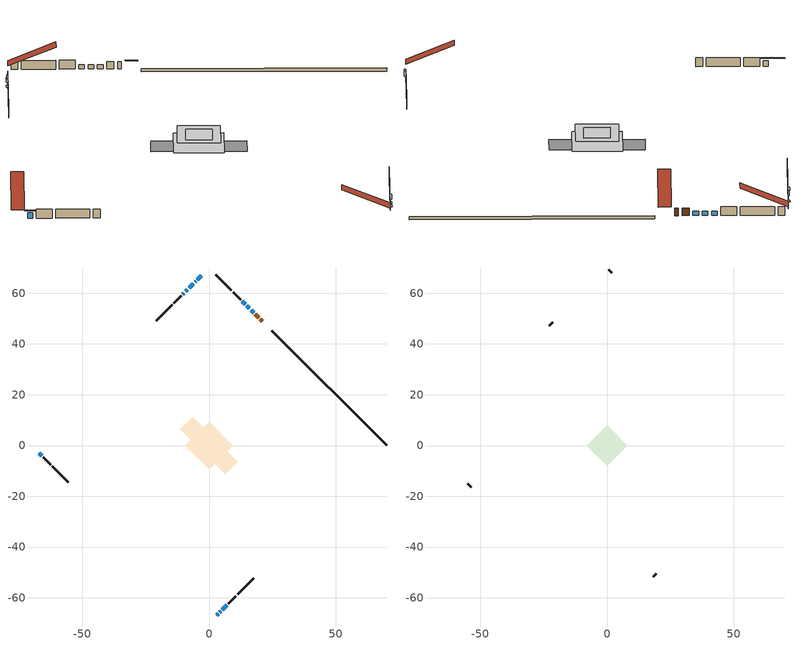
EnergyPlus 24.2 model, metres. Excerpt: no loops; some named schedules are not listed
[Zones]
conditioned space
 floor outside (Floor1 construction): -0.68,0 0,0.68 0.68,0 0,-0.68 z0.91
 floor adiabatic (Floor4 construction): -4.9,0 0,4.9 4.9,0 0,-4.9 z0.91
 floor adiabatic (Floor5 construction): -7.92,0 0,7.92 7.92,0 0,-7.92 z0.91
 floor adiabatic (AdiabaticFloorConstruction): -9.31,0 0,9.31 9.31,0 0,-9.31 z0.91
 floor foundation (Slab1 construction): -11.32,6.43 -6.43,11.32 11.32,-6.43 6.43,-11.32 z0
 wall outside (AdiabaticWallConstruction 1): 20.95,49 20.29,49.66 / 19.63,50.31 18.32,51.63 z0.91:2.94
 wall outside (AdiabaticWallConstruction): 17.66,52.28 16.59,53.36 / 15.93,54.02 14.85,55.1 / -3.08,66.87 -4.6,65.35 / 14.2,55.75 13.12,56.83 z0.91:2.13; 3.08,-66.87 3.62,-66.33 / 4.27,-65.68 4.64,-65.31 / -9.89,60.06 -10.25,59.7 z0.91:1.67; 5.29,-64.66 7.02,-62.93 / -6.13,63.82 -7.86,62.09 / -66.87,-3.08 -66.01,-3.94 z0.91:2.43; -5.25,64.7 -5.48,64.47 z0.91:1.23; -8.51,61.43 -9.24,60.71 z0.91:2.54
 wall outside (Wall1 construction): 7.67,-62.28 10.61,-59.34 / -65.35,-4.6 -62.41,-7.54 / -10.91,59.04 -13.85,56.1 / 12.46,57.49 9.52,60.43 z0.91:3.35
 wall outside (Wall2 construction): 11.27,-58.68 17.56,-52.38 / -61.76,-8.19 -55.46,-14.49 / -14.5,55.45 -20.8,49.15 / 8.87,61.08 2.57,67.38 z0.91:3.35
 wall foundation (FoundationWall1 construction): 69.95,0 24.69,45.26 z0:0.91
 window (WindowConstruction): 17.66,52.29 16.59,53.36 z0.91:2.13
 window (WindowConstruction 4): 15.93,54.02 14.85,55.1 z0.91:2.13
 window (WindowConstruction 5): 3.08,-66.87 3.62,-66.33 z0.91:1.67
 window (WindowConstruction 6): 4.28,-65.67 4.63,-65.31 z0.91:1.67
 window (WindowConstruction 7): 5.29,-64.66 7.02,-62.93 z0.91:2.43
 window (WindowConstruction 8): -3.08,66.87 -4.6,65.35 z0.91:2.13
 window (WindowConstruction 9): -5.25,64.7 -5.48,64.47 z0.91:1.23
 window (WindowConstruction 1): -6.13,63.81 -7.86,62.09 z0.91:2.43
 window (WindowConstruction 10): -8.52,61.43 -9.24,60.71 z0.91:2.53
 window (WindowConstruction 11): -9.89,60.06 -10.25,59.7 z0.91:1.67
 window (WindowConstruction 2): -66.87,-3.08 -66.01,-3.94 z0.91:2.43
 window (WindowConstruction 3): 14.19,55.75 13.12,56.83 z0.91:2.13
 door (Door): 20.95,49 20.29,49.66 z0.91:2.94
 door (Door 1): 19.63,50.32 18.32,51.63 z0.91:2.94
 ceiling adiabatic (AdiabaticFloorConstruction): 0,-9.31 9.31,0 0,9.31 -9.31,0 z0.91
attic - vented
 floor to conditioned space (Floor2 construction Reversed): -4.9,0 0,4.9 4.9,0 0,-4.9 z3.35
 floor to conditioned space (Floor3 construction Reversed): -8,0 0,8 8,0 0,-8 z3.35
 wall outside (Wall3 construction): 18.22,-51.73 19.48,-50.47 / -54.8,-15.15 -53.55,-16.4 / -21.46,48.49 -22.71,47.24 / 1.91,68.04 0.66,69.29 z0.91:3.35
 roof outside (Roof1 construction): 2.42,-67.53,3.35 -6.52,-58.58,8.62 -8.94,-61.01,8.62 0,-69.95,3.35; -67.53,-2.42,3.35 -58.58,6.52,8.62 -61.01,8.94,8.62 -69.95,0,3.35; -2.42,67.53,3.35 6.52,58.58,8.62 8.94,61.01,8.62 0,69.95,3.35; 21.61,48.34,3.35 12.66,39.4,8.62 15.08,36.98,8.62 24.03,45.92,3.35
shading: 3.94,-66.01 2.75,-67.2 3.08,-67.52 4.27,-66.33 z2.13; 4.96,-64.99 3.95,-66 4.28,-66.32 5.29,-65.31 z2.13; 7.34,-62.61 4.97,-64.98 5.29,-65.31 7.67,-62.93 z2.89; -5.8,64.15 -4.93,65.02 -5.25,65.35 -6.13,64.47 z1.69; -8.18,61.77 -5.81,64.14 -6.02,64.35 -8.4,61.98 z2.89; -9.56,60.39 -8.19,61.76 -8.52,62.08 -9.89,60.71 z2.99; -10.58,59.37 -9.57,60.38 -9.89,60.71 -10.9,59.7 z2.13; -65.47,-4.48 -67.41,-2.54 -67.73,-2.87 -65.8,-4.8 z3.19
[Building]
Building 1: Terrain=Suburbs
[Site:Location]
Yellowknife AP_NT: Latitude {deg}=62.46; Longitude {deg}=-114.44; Time Zone {hr}=-7; Elevation {m}=206; Keep Site Location Information=Yes
[Site:GroundTemperature:Shallow]
-11.1489, -14.3239, -14.5782, -13.0715, -7.02295, -1.00261, 4.2167, 7.52301, 7.8039, 5.11477, 0.0285573, -5.8071
[Site:WaterMainsTemperature]
Calculation Method=Schedule; Temperature Schedule=mains temperature schedule
[Material] Roughness=Rough; Thermal Absorptance=0.9
Name | Thickness {m} | Conductivity {W/m-K} | Density {kg/m3} | Specific Heat {J/kg-K} | Solar Absorptance | Visible Absorptance
asphalt or fiberglass shingles | 0.00635 | 0.162714 | 1121.4 | 1465.45 | 0.4 | 0.4
ceiling loosefill ins | 0.338667 | 0.0480833 | 16.02 | 1046.75 | 0.7 | 0.7
ceiling loosefill ins 1 | 0.254 | 0.0480833 | 16.02 | 1046.75 | 0.7 | 0.7
ceiling stud and cavity | 0.1397 | 0.123578 | 65.682 | 1177.47 | 0.7 | 0.7
ceiling stud and cavity 1 | 0.1397 | 0.154653 | 65.682 | 1177.47 | 0.7 | 0.7
concrete 4.0 in. | 0.1016 | 1.803125 | 2242.8 | 837.4 | 0.7 | 0.7
concrete 8.0 in. | 0.2032 | 1.803125 | 2242.8 | 837.4 | 0.7 | 0.7
door material | 0.04445 | 0.053851 | 512.64 | 1214.23 | 0.7 | 0.7
exterior vertical ins | 0.00409365 | 0.029427 | 32.04 | 1214.23 | 0.7 | 0.7
floor covering | 0.0127 | 0.0433444 | 54.468 | 1339.84 | 0.6 | 0.6
floor rigid ins; wall rigid ins | 0.103632 | 0.029427 | 32.04 | 1214.23 | 0.7 | 0.7
floor rigid ins 1 | 0.155448 | 0.029427 | 32.04 | 1214.23 | 0.7 | 0.7
floor rigid ins 2; wall rigid ins 1 | 0.051816 | 0.029427 | 32.04 | 1214.23 | 0.7 | 0.7
floor rigid ins 3; wall rigid ins 2 | 0.512978 | 0.029427 | 32.04 | 1214.23 | 0.7 | 0.7
floor stud and cavity | 0.1397 | 0.628681 | 92.3553 | 1139.71 | 0.7 | 0.7
floor stud and cavity 1 | 0.1397 | 0.247237 | 92.3553 | 1139.71 | 0.7 | 0.7
floor stud and cavity 2 | 0.1397 | 0.0801472 | 92.3553 | 1139.71 | 0.7 | 0.7
floor stud and cavity 3 | 0.1397 | 1.75129 | 37.0049 | 1207.88 | 0.7 | 0.7
furniture material conditioned space 1 | 0.1524 | 0.115458 | 640.8 | 1214.23 | 0.6 | 0.6
gypsum board | 0.0127 | 0.160291 | 801 | 837.4 | 0.6 | 0.6
gypsum board 1 | 0.0127 | 0.160291 | 801 | 837.4 | 0.7 | 0.7
osb sheathing 0.5 in. | 0.0127 | 0.115458 | 512.64 | 1214.23 | 0.7 | 0.7
osb sheathing 0.75 in. | 0.01905 | 0.115458 | 512.64 | 1214.23 | 0.7 | 0.7
wall stud and cavity | 0.1397 | 0.443252 | 139.0536 | 1170.24 | 0.7 | 0.7
wall stud and cavity 1 | 0.1397 | 0.122815 | 139.0536 | 1170.24 | 0.7 | 0.7
wall stud and cavity 2 | 0.0889 | 6.9971 | 50.32683 | 1063.81 | 0.6 | 0.6
wall stud and cavity 3 | 0.0889 | 0.380278 | 52.3479 | 1209.89 | 0.7 | 0.7
wall stud and cavity 4 | 0.0889 | 0.391764 | 83.0341 | 1211.67 | 0.7 | 0.7
wood siding | 0.0254 | 0.102417 | 544.68 | 1172.36 | 0.4 | 0.4
wood siding 1 | 0.00254 | 0.102417 | 544.68 | 1172.36 | 0.4 | 0.4
wood siding 2; wood siding 3 | 0.0254 | 0.102417 | 544.68 | 1172.36 | 0.7 | 0.7
[WindowMaterial:SimpleGlazingSystem]
Name | U-Factor {W/m2-K} | Solar Heat Gain Coefficient
WindowMaterial | 1.15093 | 0.38
WindowMaterial 1 | 2.787898 | 0.59
WindowMaterial 2 | 2.77314 | 0.51
WindowMaterial 3 | 2.78279 | 0.67
WindowMaterial 4 | 2.765186 | 0.46
WindowMaterial 5 | 2.75156 | 0.41
WindowMaterial 6 | 2.7913 | 0.61
WindowMaterial 7 | 2.680016 | 0.43
WindowMaterial 8 | 2.762347 | 0.61
WindowMaterial 9 | 2.74702 | 0.58
[Construction]
AdiabaticFloorConstruction: floor stud and cavity 3, floor rigid ins 3, osb sheathing 0.75 in., floor covering
AdiabaticWallConstruction: wood siding 2, wall rigid ins 2, wall stud and cavity 3, gypsum board
AdiabaticWallConstruction 1: wood siding 3, wall rigid ins 2, wall stud and cavity 3, gypsum board
Door; Door 1: door material
Floor1 construction: floor stud and cavity, floor rigid ins, osb sheathing 0.75 in., floor covering
Floor2 construction Reversed: gypsum board, ceiling stud and cavity, ceiling loosefill ins
Floor3 construction Reversed: gypsum board, ceiling stud and cavity 1, ceiling loosefill ins 1
Floor4 construction: floor stud and cavity 1, floor rigid ins 1, osb sheathing 0.75 in., floor covering
Floor5 construction: floor stud and cavity 2, floor rigid ins 2, osb sheathing 0.75 in., floor covering
FoundationWall1 construction: concrete 8.0 in., gypsum board 1
furniture construction conditioned space 1: furniture material conditioned space 1
PartitionWallConstruction: gypsum board, wall stud and cavity 4, gypsum board
Roof1 construction: asphalt or fiberglass shingles
Slab1 construction: concrete 4.0 in.
Wall1 construction: wood siding, wall rigid ins, osb sheathing 0.5 in., wall stud and cavity, gypsum board
Wall2 construction: wood siding, wall rigid ins 1, osb sheathing 0.5 in., wall stud and cavity 1, gypsum board
Wall3 construction: wood siding 1, wall stud and cavity 2
WindowConstruction; WindowConstruction 1: WindowMaterial
WindowConstruction 10: WindowMaterial 8
WindowConstruction 11: WindowMaterial 9
WindowConstruction 2; WindowConstruction 7: WindowMaterial 1
WindowConstruction 3: WindowMaterial 2
WindowConstruction 4: WindowMaterial 3
WindowConstruction 5: WindowMaterial 4
WindowConstruction 6: WindowMaterial 5
WindowConstruction 8: WindowMaterial 6
WindowConstruction 9: WindowMaterial 7
[Zone] Multiplier=1; Part of Total Floor Area=Yes
Name | Volume {m3}
attic - vented | 149.699
conditioned space | 431.9
[Space]
Name | Zone | Volume {m3}
attic - vented 1 | attic - vented | 149.699
conditioned space 1 | conditioned space | 431.9
[ZoneInfiltration:EffectiveLeakageArea]
infil attic - vented 1: Zone or Space=attic - vented 1; Schedule=Always On Discrete; Effective Air Leakage Area {cm2}=5558.53; Stack Coefficient=0.000536055; Wind Coefficient=1.56432e-05
[ZoneMixing]
whole house fan mix: Zone or Space=attic - vented; Schedule=Always On Continuous; Design Flow Rate Calculation Method=Flow/Zone; Design Flow Rate {m3/s}=0; Source Zone or Space=conditioned space
[SurfaceProperty:ExposedFoundationPerimeter]
Slab1: Exposed Perimeter Calculation Method=TotalExposedPerimeter; Total Exposed Perimeter {m}=64.012
[InternalMass] Zone or ZoneList=conditioned space; Space or SpaceList=conditioned space 1
Name | Construction | Surface Area {m2}
furniture mass conditioned space 1 | furniture construction conditioned space 1 | 208.42
partition wall mass | PartitionWallConstruction | 347.69
[Lights]
interior lighting: Zone or ZoneList or Space or SpaceList=conditioned space 1; Schedule=interior lighting schedule; Design Level Calculation Method=LightingLevel; Lighting Level {W}=343.2; Return Air Fraction=0; Fraction Radiant=0.6; Fraction Visible=0.2; Fraction Replaceable=1
[People]
occupants: Zone or ZoneList or Space or SpaceList=conditioned space 1; Number of People Schedule=occupants schedule; Number of People Calculation Method=People; Number of People=3; Fraction Radiant=0.314171; Sensible Heat Fraction=0.56303; Activity Level Schedule=occupants activity schedule; Carbon Dioxide Generation Rate {m3/s-W}=0; Enable ASHRAE 55 Comfort Warnings=No; Mean Radiant Temperature Calculation Type=EnclosureAveraged
[ElectricEquipment] Zone or ZoneList or Space or SpaceList=conditioned space 1; Design Level Calculation Method=EquipmentLevel
Name | Schedule | Design Level {W} | Fraction Latent | Fraction Radiant | Fraction Lost
clothes dryer | clothes dryer schedule | 140.772 | 0.015 | 0.081 | 0.85
clothes washer | clothes washer schedule | 32.1985 | 0.03 | 0.162 | 0.7
cooking range | cooking range schedule | 215.147 | 0.08 | 0.432 | 0.2
dishwasher | dishwasher schedule | 66.8632 | 0.3 | 0.18 | 0.4
fridge | fridge schedule | 72.9452 | 0 | 0.6 | 0
mech vent bath fan 0 | mech vent bath fan 0 schedule | 25.1 | 0 | 0 | 1
mech vent bath fan 1 | mech vent bath fan 1 schedule | 25.1 | 0 | 0 | 1
mech vent house fan | mech vent house fan schedule | 0 | 0 | 0 | 1
mech vent house fan cfis | mech vent house fan cfis schedule | 0 | 0 | 0 | 0
mech vent range fan 0 | mech vent range fan 0 schedule | 233.1 | 0 | 0 | 1
misc plug loads | misc plug loads schedule | 494.7 | 0.045 | 0.513 | 0.1
whole house fan | Always On Discrete | 0 | 0 | 0 | 1
[OtherEquipment] Zone or ZoneList or Space or SpaceList=conditioned space 1; Design Level Calculation Method=EquipmentLevel
Name | Fuel Type | Schedule | Design Level {W} | Fraction Latent | Fraction Radiant | Fraction Lost
clothes dryer 1 | Electricity | clothes dryer schedule | 0 | 0.015 | 0.081 | 0.85
cooking range 1 | Electricity | cooking range schedule | 0 | 0.08 | 0.432 | 0.2
general water use latent | None | general water use schedule | 62.594 | 1 | 0 | 0
general water use sensible | None | general water use schedule | -61.6891 | 0 | 0.6 | 0
mech vent house fan latent load | None | Always On Discrete | 0 | 1 | 0 | 0
mech vent house fan sensible load | None | Always On Discrete | 0 | 0 | 0 | 0
water heater energy adjustment1 | Electricity | Always On Discrete | 0.01 | 0 | 0 | 1
[ZoneInfiltration:DesignFlowRate] Zone or ZoneList or Space or SpaceList=conditioned space 1; Schedule=Always On Discrete; Design Flow Rate Calculation Method=Flow/Zone; Design Flow Rate {m3/s}=0
infil flow; natural vent flow; whole house fan flow
[Foundation:Kiva]
Foundation Kiva 1: Initial Indoor Air Temperature {C}=18; Wall Height Above Grade {m}=0.910011; Wall Depth Below Slab {m}=0.2032; Custom Block Material Name 1=exterior vertical ins; Custom Block Depth 1 {m}=0.910011; Custom Block X Position 1 {m}=0.2159; Custom Block Z Position 1 {m}=0
[Foundation:Kiva:Settings]
Soil Conductivity {W/m-K}=0.849921; Soil Density {kg/m3}=1842.3; Soil Specific Heat {J/kg-K}=418.7; Ground Solar Absorptivity=0.9; Ground Thermal Absorptivity=0.9; Ground Surface Roughness {m}=0.03; Far-Field Width {m}=40; Deep-Ground Boundary Condition=ZeroFlux; Deep-Ground Depth {m}=40; Minimum Cell Dimension {m}=0.2; Maximum Cell Growth Coefficient=3; Simulation Timestep=Timestep
[Exterior:Lights]
exterior lighting: Schedule=exterior lighting schedule; Design Level {W}=75.6
[Schedule:Constant]
Name | Hourly Value
Always On Continuous; mech vent house fan schedule; mech vent house fan cfis schedule; Always On Discrete | 1
occupants activity schedule | 117.228
fridge schedule | 0
[Schedule:Week:Daily]
interior lighting schedule Week Rule - Jan1-Jan27: interior lighting schedule day, interior lighting schedule day, interior lighting schedule day, interior lighting schedule day, interior lighting schedule day, interior lighting schedule day, interior lighting schedule day, interior lighting schedule default day, interior lighting schedule default day, interior lighting schedule default day, interior lighting schedule default day, interior lighting schedule default day
interior lighting schedule Week Rule - Jan28-Feb3: interior lighting schedule day, interior lighting schedule day, interior lighting schedule day, interior lighting schedule day, interior lighting schedule day 1, interior lighting schedule day 1, interior lighting schedule day 1, interior lighting schedule default day, interior lighting schedule default day, interior lighting schedule default day, interior lighting schedule default day, interior lighting schedule default day
interior lighting schedule Week Rule - Feb4-Feb24: interior lighting schedule day 1, interior lighting schedule day 1, interior lighting schedule day 1, interior lighting schedule day 1, interior lighting schedule day 1, interior lighting schedule day 1, interior lighting schedule day 1, interior lighting schedule default day, interior lighting schedule default day, interior lighting schedule default day, interior lighting schedule default day, interior lighting schedule default day
interior lighting schedule Week Rule - Feb25-Mar3: interior lighting schedule day 1, interior lighting schedule day 1, interior lighting schedule day 1, interior lighting schedule day 1, interior lighting schedule day 2, interior lighting schedule day 2, interior lighting schedule day 2, interior lighting schedule default day, interior lighting schedule default day, interior lighting schedule default day, interior lighting schedule default day, interior lighting schedule default day
interior lighting schedule Week Rule - Mar4-Mar31: interior lighting schedule day 2, interior lighting schedule day 2, interior lighting schedule day 2, interior lighting schedule day 2, interior lighting schedule day 2, interior lighting schedule day 2, interior lighting schedule day 2, interior lighting schedule default day, interior lighting schedule default day, interior lighting schedule default day, interior lighting schedule default day, interior lighting schedule default day
interior lighting schedule Week Rule - Apr1-Apr28: interior lighting schedule day 3, interior lighting schedule day 3, interior lighting schedule day 3, interior lighting schedule day 3, interior lighting schedule day 3, interior lighting schedule day 3, interior lighting schedule day 3, interior lighting schedule default day, interior lighting schedule default day, interior lighting schedule default day, interior lighting schedule default day, interior lighting schedule default day
interior lighting schedule Week Rule - Apr29-May5: interior lighting schedule day 3, interior lighting schedule day 3, interior lighting schedule day 4, interior lighting schedule day 4, interior lighting schedule day 4, interior lighting schedule day 4, interior lighting schedule day 4, interior lighting schedule default day, interior lighting schedule default day, interior lighting schedule default day, interior lighting schedule default day, interior lighting schedule default day
interior lighting schedule Week Rule - May6-May26: interior lighting schedule day 4, interior lighting schedule day 4, interior lighting schedule day 4, interior lighting schedule day 4, interior lighting schedule day 4, interior lighting schedule day 4, interior lighting schedule day 4, interior lighting schedule default day, interior lighting schedule default day, interior lighting schedule default day, interior lighting schedule default day, interior lighting schedule default day
interior lighting schedule Week Rule - May27-Jun2: interior lighting schedule day 4, interior lighting schedule day 4, interior lighting schedule day 4, interior lighting schedule day 4, interior lighting schedule day 4, interior lighting schedule day 5, interior lighting schedule day 5, interior lighting schedule default day, interior lighting schedule default day, interior lighting schedule default day, interior lighting schedule default day, interior lighting schedule default day
interior lighting schedule Week Rule - Jun3-Jun30: interior lighting schedule day 5, interior lighting schedule day 5, interior lighting schedule day 5, interior lighting schedule day 5, interior lighting schedule day 5, interior lighting schedule day 5, interior lighting schedule day 5, interior lighting schedule default day, interior lighting schedule default day, interior lighting schedule default day, interior lighting schedule default day, interior lighting schedule default day
interior lighting schedule Week Rule - Jul1-Jul28: interior lighting schedule day 6, interior lighting schedule day 6, interior lighting schedule day 6, interior lighting schedule day 6, interior lighting schedule day 6, interior lighting schedule day 6, interior lighting schedule day 6, interior lighting schedule default day, interior lighting schedule default day, interior lighting schedule default day, interior lighting schedule default day, interior lighting schedule default day
interior lighting schedule Week Rule - Jul29-Aug4: interior lighting schedule day 6, interior lighting schedule day 6, interior lighting schedule day 6, interior lighting schedule day 7, interior lighting schedule day 7, interior lighting schedule day 7, interior lighting schedule day 7, interior lighting schedule default day, interior lighting schedule default day, interior lighting schedule default day, interior lighting schedule default day, interior lighting schedule default day
interior lighting schedule Week Rule - Aug5-Aug25: interior lighting schedule day 7, interior lighting schedule day 7, interior lighting schedule day 7, interior lighting schedule day 7, interior lighting schedule day 7, interior lighting schedule day 7, interior lighting schedule day 7, interior lighting schedule default day, interior lighting schedule default day, interior lighting schedule default day, interior lighting schedule default day, interior lighting schedule default day
interior lighting schedule Week Rule - Aug26-Sep1: interior lighting schedule day 7, interior lighting schedule day 7, interior lighting schedule day 7, interior lighting schedule day 7, interior lighting schedule day 7, interior lighting schedule day 7, interior lighting schedule day 8, interior lighting schedule default day, interior lighting schedule default day, interior lighting schedule default day, interior lighting schedule default day, interior lighting schedule default day
interior lighting schedule Week Rule - Sep2-Sep29: interior lighting schedule day 8, interior lighting schedule day 8, interior lighting schedule day 8, interior lighting schedule day 8, interior lighting schedule day 8, interior lighting schedule day 8, interior lighting schedule day 8, interior lighting schedule default day, interior lighting schedule default day, interior lighting schedule default day, interior lighting schedule default day, interior lighting schedule default day
interior lighting schedule Week Rule - Sep30-Oct6: interior lighting schedule day 8, interior lighting schedule day 9, interior lighting schedule day 9, interior lighting schedule day 9, interior lighting schedule day 9, interior lighting schedule day 9, interior lighting schedule day 9, interior lighting schedule default day, interior lighting schedule default day, interior lighting schedule default day, interior lighting schedule default day, interior lighting schedule default day
interior lighting schedule Week Rule - Oct7-Oct27: interior lighting schedule day 9, interior lighting schedule day 9, interior lighting schedule day 9, interior lighting schedule day 9, interior lighting schedule day 9, interior lighting schedule day 9, interior lighting schedule day 9, interior lighting schedule default day, interior lighting schedule default day, interior lighting schedule default day, interior lighting schedule default day, interior lighting schedule default day
interior lighting schedule Week Rule - Oct28-Nov3: interior lighting schedule day 9, interior lighting schedule day 9, interior lighting schedule day 9, interior lighting schedule day 9, interior lighting schedule day 10, interior lighting schedule day 10, interior lighting schedule day 10, interior lighting schedule default day, interior lighting schedule default day, interior lighting schedule default day, interior lighting schedule default day, interior lighting schedule default day
interior lighting schedule Week Rule - Nov4-Nov24: interior lighting schedule day 10, interior lighting schedule day 10, interior lighting schedule day 10, interior lighting schedule day 10, interior lighting schedule day 10, interior lighting schedule day 10, interior lighting schedule day 10, interior lighting schedule default day, interior lighting schedule default day, interior lighting schedule default day, interior lighting schedule default day, interior lighting schedule default day
interior lighting schedule Week Rule - Nov25-Dec1: interior lighting schedule day 10, interior lighting schedule day 10, interior lighting schedule day 10, interior lighting schedule day 10, interior lighting schedule day 10, interior lighting schedule day 10, interior lighting schedule day 11, interior lighting schedule default day, interior lighting schedule default day, interior lighting schedule default day, interior lighting schedule default day, interior lighting schedule default day
interior lighting schedule Week Rule - Dec2-Dec31: interior lighting schedule day 11, interior lighting schedule day 11, interior lighting schedule day 11, interior lighting schedule day 11, interior lighting schedule day 11, interior lighting schedule day 11, interior lighting schedule day 11, interior lighting schedule default day, interior lighting schedule default day, interior lighting schedule default day, interior lighting schedule default day, interior lighting schedule default day
occupants schedule Week Rule - Jan1-Dec31: occupants schedule day, occupants schedule day, occupants schedule day, occupants schedule day, occupants schedule day, occupants schedule day, occupants schedule day, occupants schedule default day, occupants schedule default day, occupants schedule default day, occupants schedule default day, occupants schedule default day
clothes dryer schedule Week Rule - Jan1-Dec31: clothes dryer schedule day, clothes dryer schedule day, clothes dryer schedule day, clothes dryer schedule day, clothes dryer schedule day, clothes dryer schedule day, clothes dryer schedule day, clothes dryer schedule default day, clothes dryer schedule default day, clothes dryer schedule default day, clothes dryer schedule default day, clothes dryer schedule default day
clothes washer schedule Week Rule - Jan1-Dec31: clothes washer schedule day, clothes washer schedule day, clothes washer schedule day, clothes washer schedule day, clothes washer schedule day, clothes washer schedule day, clothes washer schedule day, clothes washer schedule default day, clothes washer schedule default day, clothes washer schedule default day, clothes washer schedule default day, clothes washer schedule default day
cooking range schedule Week Rule - Jan1-Dec31: cooking range schedule day, cooking range schedule day, cooking range schedule day, cooking range schedule day, cooking range schedule day, cooking range schedule day, cooking range schedule day, cooking range schedule default day, cooking range schedule default day, cooking range schedule default day, cooking range schedule default day, cooking range schedule default day
dishwasher schedule Week Rule - Jan1-Dec31: dishwasher schedule day, dishwasher schedule day, dishwasher schedule day, dishwasher schedule day, dishwasher schedule day, dishwasher schedule day, dishwasher schedule day, dishwasher schedule default day, dishwasher schedule default day, dishwasher schedule default day, dishwasher schedule default day, dishwasher schedule default day
mech vent bath fan 0 schedule Week Rule - Jan1-Dec31: mech vent bath fan 0 schedule day, mech vent bath fan 0 schedule day, mech vent bath fan 0 schedule day, mech vent bath fan 0 schedule day, mech vent bath fan 0 schedule day, mech vent bath fan 0 schedule day, mech vent bath fan 0 schedule day, mech vent bath fan 0 schedule default day, mech vent bath fan 0 schedule default day, mech vent bath fan 0 schedule default day, mech vent bath fan 0 schedule default day, mech vent bath fan 0 schedule default day
mech vent bath fan 1 schedule Week Rule - Jan1-Dec31: mech vent bath fan 1 schedule day, mech vent bath fan 1 schedule day, mech vent bath fan 1 schedule day, mech vent bath fan 1 schedule day, mech vent bath fan 1 schedule day, mech vent bath fan 1 schedule day, mech vent bath fan 1 schedule day, mech vent bath fan 1 schedule default day, mech vent bath fan 1 schedule default day, mech vent bath fan 1 schedule default day, mech vent bath fan 1 schedule default day, mech vent bath fan 1 schedule default day
mech vent range fan 0 schedule Week Rule - Jan1-Dec31: mech vent range fan 0 schedule day, mech vent range fan 0 schedule day, mech vent range fan 0 schedule day, mech vent range fan 0 schedule day, mech vent range fan 0 schedule day, mech vent range fan 0 schedule day, mech vent range fan 0 schedule day, mech vent range fan 0 schedule default day, mech vent range fan 0 schedule default day, mech vent range fan 0 schedule default day, mech vent range fan 0 schedule default day, mech vent range fan 0 schedule default day
misc plug loads schedule Week Rule - Jan1-Dec31: misc plug loads schedule day, misc plug loads schedule day, misc plug loads schedule day, misc plug loads schedule day, misc plug loads schedule day, misc plug loads schedule day, misc plug loads schedule day, misc plug loads schedule default day, misc plug loads schedule default day, misc plug loads schedule default day, misc plug loads schedule default day, misc plug loads schedule default day
general water use schedule Week Rule - Jan1-Dec31: general water use schedule day, general water use schedule day, general water use schedule day, general water use schedule day, general water use schedule day, general water use schedule day, general water use schedule day, general water use schedule default day, general water use schedule default day, general water use schedule default day, general water use schedule default day, general water use schedule default day
exterior lighting schedule Week Rule - Jan1-Jan27: exterior lighting schedule day, exterior lighting schedule day, exterior lighting schedule day, exterior lighting schedule day, exterior lighting schedule day, exterior lighting schedule day, exterior lighting schedule day, exterior lighting schedule default day, exterior lighting schedule default day, exterior lighting schedule default day, exterior lighting schedule default day, exterior lighting schedule default day
exterior lighting schedule Week Rule - Jan28-Feb3: exterior lighting schedule day, exterior lighting schedule day, exterior lighting schedule day, exterior lighting schedule day, exterior lighting schedule day 1, exterior lighting schedule day 1, exterior lighting schedule day 1, exterior lighting schedule default day, exterior lighting schedule default day, exterior lighting schedule default day, exterior lighting schedule default day, exterior lighting schedule default day
exterior lighting schedule Week Rule - Feb4-Feb24: exterior lighting schedule day 1, exterior lighting schedule day 1, exterior lighting schedule day 1, exterior lighting schedule day 1, exterior lighting schedule day 1, exterior lighting schedule day 1, exterior lighting schedule day 1, exterior lighting schedule default day, exterior lighting schedule default day, exterior lighting schedule default day, exterior lighting schedule default day, exterior lighting schedule default day
exterior lighting schedule Week Rule - Feb25-Mar3: exterior lighting schedule day 1, exterior lighting schedule day 1, exterior lighting schedule day 1, exterior lighting schedule day 1, exterior lighting schedule day 2, exterior lighting schedule day 2, exterior lighting schedule day 2, exterior lighting schedule default day, exterior lighting schedule default day, exterior lighting schedule default day, exterior lighting schedule default day, exterior lighting schedule default day
exterior lighting schedule Week Rule - Mar4-Mar31: exterior lighting schedule day 2, exterior lighting schedule day 2, exterior lighting schedule day 2, exterior lighting schedule day 2, exterior lighting schedule day 2, exterior lighting schedule day 2, exterior lighting schedule day 2, exterior lighting schedule default day, exterior lighting schedule default day, exterior lighting schedule default day, exterior lighting schedule default day, exterior lighting schedule default day
exterior lighting schedule Week Rule - Apr1-Apr28: exterior lighting schedule day 3, exterior lighting schedule day 3, exterior lighting schedule day 3, exterior lighting schedule day 3, exterior lighting schedule day 3, exterior lighting schedule day 3, exterior lighting schedule day 3, exterior lighting schedule default day, exterior lighting schedule default day, exterior lighting schedule default day, exterior lighting schedule default day, exterior lighting schedule default day
exterior lighting schedule Week Rule - Apr29-May5: exterior lighting schedule day 3, exterior lighting schedule day 3, exterior lighting schedule day 4, exterior lighting schedule day 4, exterior lighting schedule day 4, exterior lighting schedule day 4, exterior lighting schedule day 4, exterior lighting schedule default day, exterior lighting schedule default day, exterior lighting schedule default day, exterior lighting schedule default day, exterior lighting schedule default day
exterior lighting schedule Week Rule - May6-May26: exterior lighting schedule day 4, exterior lighting schedule day 4, exterior lighting schedule day 4, exterior lighting schedule day 4, exterior lighting schedule day 4, exterior lighting schedule day 4, exterior lighting schedule day 4, exterior lighting schedule default day, exterior lighting schedule default day, exterior lighting schedule default day, exterior lighting schedule default day, exterior lighting schedule default day
exterior lighting schedule Week Rule - May27-Jun2: exterior lighting schedule day 4, exterior lighting schedule day 4, exterior lighting schedule day 4, exterior lighting schedule day 4, exterior lighting schedule day 4, exterior lighting schedule day 5, exterior lighting schedule day 5, exterior lighting schedule default day, exterior lighting schedule default day, exterior lighting schedule default day, exterior lighting schedule default day, exterior lighting schedule default day
exterior lighting schedule Week Rule - Jun3-Jun30: exterior lighting schedule day 5, exterior lighting schedule day 5, exterior lighting schedule day 5, exterior lighting schedule day 5, exterior lighting schedule day 5, exterior lighting schedule day 5, exterior lighting schedule day 5, exterior lighting schedule default day, exterior lighting schedule default day, exterior lighting schedule default day, exterior lighting schedule default day, exterior lighting schedule default day
exterior lighting schedule Week Rule - Jul1-Jul28: exterior lighting schedule day 6, exterior lighting schedule day 6, exterior lighting schedule day 6, exterior lighting schedule day 6, exterior lighting schedule day 6, exterior lighting schedule day 6, exterior lighting schedule day 6, exterior lighting schedule default day, exterior lighting schedule default day, exterior lighting schedule default day, exterior lighting schedule default day, exterior lighting schedule default day
exterior lighting schedule Week Rule - Jul29-Aug4: exterior lighting schedule day 6, exterior lighting schedule day 6, exterior lighting schedule day 6, exterior lighting schedule day 7, exterior lighting schedule day 7, exterior lighting schedule day 7, exterior lighting schedule day 7, exterior lighting schedule default day, exterior lighting schedule default day, exterior lighting schedule default day, exterior lighting schedule default day, exterior lighting schedule default day
exterior lighting schedule Week Rule - Aug5-Aug25: exterior lighting schedule day 7, exterior lighting schedule day 7, exterior lighting schedule day 7, exterior lighting schedule day 7, exterior lighting schedule day 7, exterior lighting schedule day 7, exterior lighting schedule day 7, exterior lighting schedule default day, exterior lighting schedule default day, exterior lighting schedule default day, exterior lighting schedule default day, exterior lighting schedule default day
exterior lighting schedule Week Rule - Aug26-Sep1: exterior lighting schedule day 7, exterior lighting schedule day 7, exterior lighting schedule day 7, exterior lighting schedule day 7, exterior lighting schedule day 7, exterior lighting schedule day 7, exterior lighting schedule day 8, exterior lighting schedule default day, exterior lighting schedule default day, exterior lighting schedule default day, exterior lighting schedule default day, exterior lighting schedule default day
exterior lighting schedule Week Rule - Sep2-Sep29: exterior lighting schedule day 8, exterior lighting schedule day 8, exterior lighting schedule day 8, exterior lighting schedule day 8, exterior lighting schedule day 8, exterior lighting schedule day 8, exterior lighting schedule day 8, exterior lighting schedule default day, exterior lighting schedule default day, exterior lighting schedule default day, exterior lighting schedule default day, exterior lighting schedule default day
exterior lighting schedule Week Rule - Sep30-Oct6: exterior lighting schedule day 8, exterior lighting schedule day 9, exterior lighting schedule day 9, exterior lighting schedule day 9, exterior lighting schedule day 9, exterior lighting schedule day 9, exterior lighting schedule day 9, exterior lighting schedule default day, exterior lighting schedule default day, exterior lighting schedule default day, exterior lighting schedule default day, exterior lighting schedule default day
exterior lighting schedule Week Rule - Oct7-Oct27: exterior lighting schedule day 9, exterior lighting schedule day 9, exterior lighting schedule day 9, exterior lighting schedule day 9, exterior lighting schedule day 9, exterior lighting schedule day 9, exterior lighting schedule day 9, exterior lighting schedule default day, exterior lighting schedule default day, exterior lighting schedule default day, exterior lighting schedule default day, exterior lighting schedule default day
[Schedule:Year]
interior lighting schedule: interior lighting schedule Week Rule - Jan1-Jan27, 1, 1, 1, 27, interior lighting schedule Week Rule - Jan28-Feb3, 1, 28, 2, 3, interior lighting schedule Week Rule - Feb4-Feb24, 2, 4, 2, 24, interior lighting schedule Week Rule - Feb25-Mar3, 2, 25, 3, 3, interior lighting schedule Week Rule - Mar4-Mar31, 3, 4, 3, 31, interior lighting schedule Week Rule - Apr1-Apr28, 4, 1, 4, 28, interior lighting schedule Week Rule - Apr29-May5, 4, 29, 5, 5, interior lighting schedule Week Rule - May6-May26, 5, 6, 5, 26, interior lighting schedule Week Rule - May27-Jun2, 5, 27, 6, 2, interior lighting schedule Week Rule - Jun3-Jun30, 6, 3, 6, 30, interior lighting schedule Week Rule - Jul1-Jul28, 7, 1, 7, 28, interior lighting schedule Week Rule - Jul29-Aug4, 7, 29, 8, 4, interior lighting schedule Week Rule - Aug5-Aug25, 8, 5, 8, 25, interior lighting schedule Week Rule - Aug26-Sep1, 8, 26, 9, 1, interior lighting schedule Week Rule - Sep2-Sep29, 9, 2, 9, 29, interior lighting schedule Week Rule - Sep30-Oct6, 9, 30, 10, 6, interior lighting schedule Week Rule - Oct7-Oct27, 10, 7, 10, 27, interior lighting schedule Week Rule - Oct28-Nov3, 10, 28, 11, 3, interior lighting schedule Week Rule - Nov4-Nov24, 11, 4, 11, 24, interior lighting schedule Week Rule - Nov25-Dec1, 11, 25, 12, 1, interior lighting schedule Week Rule - Dec2-Dec31, 12, 2, 12, 31
occupants schedule: occupants schedule Week Rule - Jan1-Dec31, 1, 1, 12, 31
clothes dryer schedule: clothes dryer schedule Week Rule - Jan1-Dec31, 1, 1, 12, 31
clothes washer schedule: clothes washer schedule Week Rule - Jan1-Dec31, 1, 1, 12, 31
cooking range schedule: cooking range schedule Week Rule - Jan1-Dec31, 1, 1, 12, 31
dishwasher schedule: dishwasher schedule Week Rule - Jan1-Dec31, 1, 1, 12, 31
mech vent bath fan 0 schedule: mech vent bath fan 0 schedule Week Rule - Jan1-Dec31, 1, 1, 12, 31
mech vent bath fan 1 schedule: mech vent bath fan 1 schedule Week Rule - Jan1-Dec31, 1, 1, 12, 31
mech vent range fan 0 schedule: mech vent range fan 0 schedule Week Rule - Jan1-Dec31, 1, 1, 12, 31
misc plug loads schedule: misc plug loads schedule Week Rule - Jan1-Dec31, 1, 1, 12, 31
general water use schedule: general water use schedule Week Rule - Jan1-Dec31, 1, 1, 12, 31
exterior lighting schedule: exterior lighting schedule Week Rule - Jan1-Jan27, 1, 1, 1, 27, exterior lighting schedule Week Rule - Jan28-Feb3, 1, 28, 2, 3, exterior lighting schedule Week Rule - Feb4-Feb24, 2, 4, 2, 24, exterior lighting schedule Week Rule - Feb25-Mar3, 2, 25, 3, 3, exterior lighting schedule Week Rule - Mar4-Mar31, 3, 4, 3, 31, exterior lighting schedule Week Rule - Apr1-Apr28, 4, 1, 4, 28, exterior lighting schedule Week Rule - Apr29-May5, 4, 29, 5, 5, exterior lighting schedule Week Rule - May6-May26, 5, 6, 5, 26, exterior lighting schedule Week Rule - May27-Jun2, 5, 27, 6, 2, exterior lighting schedule Week Rule - Jun3-Jun30, 6, 3, 6, 30, exterior lighting schedule Week Rule - Jul1-Jul28, 7, 1, 7, 28, exterior lighting schedule Week Rule - Jul29-Aug4, 7, 29, 8, 4, exterior lighting schedule Week Rule - Aug5-Aug25, 8, 5, 8, 25, exterior lighting schedule Week Rule - Aug26-Sep1, 8, 26, 9, 1, exterior lighting schedule Week Rule - Sep2-Sep29, 9, 2, 9, 29, exterior lighting schedule Week Rule - Sep30-Oct6, 9, 30, 10, 6, exterior lighting schedule Week Rule - Oct7-Oct27, 10, 7, 10, 27, exterior lighting schedule Week Rule - Oct28-Nov3, 10, 28, 11, 3, exterior lighting schedule Week Rule - Nov4-Nov24, 11, 4, 11, 24, exterior lighting schedule Week Rule - Nov25-Dec1, 11, 25, 12, 1, exterior lighting schedule Week Rule - Dec2-Dec31, 12, 2, 12, 31
[Schedule:Compact]
mains temperature schedule: Through: 01/01, For: AllDays, Until: 24:00, 0, Through: 01/02, For: AllDays, Until: 24:00, 0, Through: 01/03, For: AllDays, Until: 24:00, 0, Through: 01/04, For: AllDays, Until: 24:00, 0, Through: 01/05, For: AllDays, Until: 24:00, 0, Through: 01/06, For: AllDays, Until: 24:00, 0, Through: 01/07, For: AllDays, Until: 24:00, 0, Through: 01/08, For: AllDays, Until: 24:00, 0, Through: 01/09, For: AllDays, Until: 24:00, 0, Through: 01/10, For: AllDays, Until: 24:00, 0, Through: 01/11, For: AllDays, Until: 24:00, 0, Through: 01/12, For: AllDays, Until: 24:00, 0, Through: 01/13, For: AllDays, Until: 24:00, 0, Through: 01/14, For: AllDays, Until: 24:00, 0, Through: 01/15, For: AllDays, Until: 24:00, 0, Through: 01/16, For: AllDays, Until: 24:00, 0, Through: 01/17, For: AllDays, Until: 24:00, 0, Through: 01/18, For: AllDays, Until: 24:00, 0, Through: 01/19, For: AllDays, Until: 24:00, 0, Through: 01/20, For: AllDays, Until: 24:00, 0, Through: 01/21, For: AllDays, Until: 24:00, 0, Through: 01/22, For: AllDays, Until: 24:00, 0, Through: 01/23, For: AllDays, Until: 24:00, 0, Through: 01/24, For: AllDays, Until: 24:00, 0, Through: 01/25, For: AllDays, Until: 24:00, 0, Through: 01/26, For: AllDays, Until: 24:00, 0, Through: 01/27, For: AllDays, Until: 24:00, 0, Through: 01/28, For: AllDays, Until: 24:00, 0, Through: 01/29, For: AllDays, Until: 24:00, 0, Through: 01/30, For: AllDays, Until: 24:00, 0, Through: 01/31, For: AllDays, Until: 24:00, 0, Through: 02/01, For: AllDays, Until: 24:00, 0, Through: 02/02, For: AllDays, Until: 24:00, 0, Through: 02/03, For: AllDays, Until: 24:00, 0, Through: 02/04, For: AllDays, Until: 24:00, 0, Through: 02/05, For: AllDays, Until: 24:00, 0, Through: 02/06, For: AllDays, Until: 24:00, 0, Through: 02/07, For: AllDays, Until: 24:00, 0, Through: 02/08, For: AllDays, Until: 24:00, 0, Through: 02/09, For: AllDays, Until: 24:00, 0, Through: 02/10, For: AllDays, Until: 24:00, 0, Through: 02/11, For: AllDays, Until: 24:00, 0, Through: 02/12, For: AllDays, Until: 24:00, 0, Through: 02/13, For: AllDays, Until: 24:00, 0, Through: 02/14, For: AllDays, Until: 24:00, 0, Through: 02/15, For: AllDays, Until: 24:00, 0, Through: 02/16, For: AllDays, Until: 24:00, 0, Through: 02/17, For: AllDays, Until: 24:00, 0, Through: 02/18, For: AllDays, Until: 24:00, 0, Through: 02/19, For: AllDays, Until: 24:00, 0, Through: 02/20, For: AllDays, Until: 24:00, 0, Through: 02/21, For: AllDays, Until: 24:00, 0, Through: 02/22, For: AllDays, Until: 24:00, 0, Through: 02/23, For: AllDays, Until: 24:00, 0, Through: 02/24, For: AllDays, Until: 24:00, 0, Through: 02/25, For: AllDays, Until: 24:00, 0, Through: 02/26, For: AllDays, Until: 24:00, 0, Through: 02/27, For: AllDays, Until: 24:00, 0, Through: 02/28, For: AllDays, Until: 24:00, 0, Through: 03/01, For: AllDays, Until: 24:00, 0, Through: 03/02, For: AllDays, Until: 24:00, 0, Through: 03/03, For: AllDays, Until: 24:00, 0, Through: 03/04, For: AllDays, Until: 24:00, 0, Through: 03/05, For: AllDays, Until: 24:00, 0, Through: 03/06, For: AllDays, Until: 24:00, 0, Through: 03/07, For: AllDays, Until: 24:00, 0, Through: 03/08, For: AllDays, Until: 24:00, 0, Through: 03/09, For: AllDays, Until: 24:00, 0, Through: 03/10, For: AllDays, Until: 24:00, 0, Through: 03/11, For: AllDays, Until: 24:00, 0, Through: 03/12, For: AllDays, Until: 24:00, 0, Through: 03/13, For: AllDays, Until: 24:00, 0, Through: 03/14, For: AllDays, Until: 24:00, 0, Through: 03/15, For: AllDays, Until: 24:00, 0, Through: 03/16, For: AllDays, Until: 24:00, 0, Through: 03/17, For: AllDays, Until: 24:00, 0, Through: 03/18, For: AllDays, Until: 24:00, 0, Through: 03/19, For: AllDays, Until: 24:00, 0, Through: 03/20, For: AllDays, Until: 24:00, 0, Through: 03/21, For: AllDays, Until: 24:00, 0, Through: 03/22, For: AllDays, Until: 24:00, 0, Through: 03/23, For: AllDays, Until: 24:00, 0, Through: 03/24, For: AllDays, Until: 24:00, 0, Through: 03/25, For: AllDays, Until: 24:00, 0, Through: 03/26, For: AllDays, Until: 24:00, 0, Through: 03/27, For: AllDays, Until: 24:00, 0, Through: 03/28, For: AllDays, Until: 24:00, 0, Through: 03/29, For: AllDays, Until: 24:00, 0, Through: 03/30, For: AllDays, Until: 24:00, 0, Through: 03/31, For: AllDays, Until: 24:00, 0, Through: 04/01, For: AllDays, Until: 24:00, 0, Through: 04/02, For: AllDays, Until: 24:00, 0, Through: 04/03, For: AllDays, Until: 24:00, 0, Through: 04/04, For: AllDays, Until: 24:00, 0, Through: 04/05, For: AllDays, Until: 24:00, 0, Through: 04/06, For: AllDays, Until: 24:00, 0, Through: 04/07, For: AllDays, Until: 24:00, 0, Through: 04/08, For: AllDays, Until: 24:00, 0, Through: 04/09, For: AllDays, Until: 24:00, 0, Through: 04/10, For: AllDays, Until: 24:00, 0, Through: 04/11, For: AllDays, Until: 24:00, 0, Through: 04/12, For: AllDays, Until: 24:00, 0, Through: 04/13, For: AllDays, Until: 24:00, 0, Through: 04/14, For: AllDays, Until: 24:00, 0, Through: 04/15, For: AllDays, Until: 24:00, 0, Through: 04/16, For: AllDays, Until: 24:00, 0, Through: 04/17, For: AllDays, Until: 24:00, 0, Through: 04/18, For: AllDays, Until: 24:00, 0, Through: 04/19, For: AllDays, Until: 24:00, 0, Through: 04/20, For: AllDays, Until: 24:00, 0, Through: 04/21, For: AllDays, Until: 24:00, 0, Through: 04/22, For: AllDays, Until: 24:00, 0, Through: 04/23, For: AllDays, Until: 24:00, 0, Through: 04/24, For: AllDays, Until: 24:00, 0, Through: 04/25, For: AllDays, Until: 24:00, 0, Through: 04/26, For: AllDays, Until: 24:00, 0, Through: 04/27, For: AllDays, Until: 24:00, 0, Through: 04/28, For: AllDays, Until: 24:00, 0, Through: 04/29, For: AllDays, Until: 24:00, 0, Through: 04/30, For: AllDays, Until: 24:00, 0, Through: 05/01, For: AllDays, Until: 24:00, 0, Through: 05/02, For: AllDays, Until: 24:00, 0, Through: 05/03, For: AllDays, Until: 24:00, 0, Through: 05/04, For: AllDays, Until: 24:00, 0, Through: 05/05, For: AllDays, Until: 24:00, 0, Through: 05/06, For: AllDays, Until: 24:00, 0, Through: 05/07, For: AllDays, Until: 24:00, 0, Through: 05/08, For: AllDays, Until: 24:00, 0, Through: 05/09, For: AllDays, Until: 24:00, 0, Through: 05/10, For: AllDays, Until: 24:00, 0, Through: 05/11, For: AllDays, Until: 24:00, 0, Through: 05/12, For: AllDays, Until: 24:00, 0, Through: 05/13, For: AllDays, Until: 24:00, 0, Through: 05/14, For: AllDays, Until: 24:00, 0, Through: 05/15, For: AllDays, Until: 24:00, 0, Through: 05/16, For: AllDays, Until: 24:00, 0, Through: 05/17, For: AllDays, Until: 24:00, 0, Through: 05/18, For: AllDays, Until: 24:00, 0, Through: 05/19, For: AllDays, Until: 24:00, 0, Through: 05/20, For: AllDays, Until: 24:00, 0, Through: 05/21, For: AllDays, Until: 24:00, 0, Through: 05/22, For: AllDays, Until: 24:00, 0, Through: 05/23, For: AllDays, Until: 24:00, 0, Through: 05/24, For: AllDays, Until: 24:00, 0, Through: 05/25, For: AllDays, Until: 24:00, 0, Through: 05/26, For: AllDays, Until: 24:00, 0, Through: 05/27, For: AllDays, Until: 24:00, 0, Through: 05/28, For: AllDays, Until: 24:00, 0, Through: 05/29, For: AllDays, Until: 24:00, 0, Through: 05/30, For: AllDays, Until: 24:00, 0, Through: 05/31, For: AllDays, Until: 24:00, 0, Through: 06/01, For: AllDays, Until: 24:00, 0, Through: 06/02, For: AllDays, Until: 24:00, 0, Through: 06/03, For: AllDays, Until: 24:00, 0, Through: 06/04, For: AllDays, Until: 24:00, 0, Through: 06/05, For: AllDays, Until: 24:00, 0, Through: 06/06, For: AllDays, Until: 24:00, 0, Through: 06/07, For: AllDays, Until: 24:00, 0, Through: 06/08, For: AllDays, Until: 24:00, 0, Through: 06/09, For: AllDays, Until: 24:00, 0, Through: 06/10, For: AllDays, Until: 24:00, 0, Through: 06/11, For: AllDays, Until: 24:00, 0, Through: 06/12, For: AllDays, Until: 24:00, 0.0516667, Through: 06/13, For: AllDays, Until: 24:00, 0.128889, Through: 06/14, For: AllDays, Until: 24:00, 0.206111, Through: 06/15, For: AllDays, Until: 24:00, 0.282778, Through: 06/16, For: AllDays, Until: 24:00, 0.359444, Through: 06/17, For: AllDays, Until: 24:00, 0.436111, Through: 06/18, For: AllDays, Until: 24:00, 0.512222, Through: 06/19, For: AllDays, Until: 24:00, 0.588889, Through: 06/20, For: AllDays, Until: 24:00, 0.664444, Through: 06/21, For: AllDays, Until: 24:00, 0.74, Through: 06/22, For: AllDays, Until: 24:00, 0.815556, Through: 06/23, For: AllDays, Until: 24:00, 0.890556, Through: 06/24, For: AllDays, Until: 24:00, 0.965556, Through: 06/25, For: AllDays, Until: 24:00, 1.04, Through: 06/26, For: AllDays, Until: 24:00, 1.11389, Through: 06/27, For: AllDays, Until: 24:00, 1.18722, Through: 06/28, For: AllDays, Until: 24:00, 1.26056, Through: 06/29, For: AllDays, Until: 24:00, 1.33333, Through: 06/30, For: AllDays, Until: 24:00, 1.40556, Through: 07/01, For: AllDays, Until: 24:00, 1.47778, Through: 07/02, For: AllDays, Until: 24:00, 1.54889, Through: 07/03, For: AllDays, Until: 24:00, 1.62, Through: 07/04, For: AllDays, Until: 24:00, 1.69, Through: 07/05, For: AllDays, Until: 24:00, 1.76, Through: 07/06, For: AllDays, Until: 24:00, 1.82889, Through: 07/07, For: AllDays, Until: 24:00, 1.89778, Through: 07/08, For: AllDays, Until: 24:00, 1.96556, Through: 07/09, For: AllDays, Until: 24:00, 2.03278, Through: 07/10, For: AllDays, Until: 24:00, 2.09944, Through: 07/11, For: AllDays, Until: 24:00, 2.16556, Through: 07/12, For: AllDays, Until: 24:00, 2.23056, Through: 07/13, For: AllDays, Until: 24:00, 2.295, Through: 07/14, For: AllDays, Until: 24:00, 2.35889, Through: 07/15, For: AllDays, Until: 24:00, 2.42167, Through: 07/16, For: AllDays, Until: 24:00, 2.48389, Through: 07/17, For: AllDays, Until: 24:00, 2.54556, Through: 07/18, For: AllDays, Until: 24:00, 2.60611, Through: 07/19, For: AllDays, Until: 24:00, 2.66611, Through: 07/20, For: AllDays, Until: 24:00, 2.725, Through: 07/21, For: AllDays, Until: 24:00, 2.78278, Through: 07/22, For: AllDays, Until: 24:00, 2.84, Through: 07/23, For: AllDays, Until: 24:00, 2.89611, Through: 07/24, For: AllDays, Until: 24:00, 2.95167, Through: 07/25, For: AllDays, Until: 24:00, 3.00611, Through: 07/26, For: AllDays, Until: 24:00, 3.05944, Through: 07/27, For: AllDays, Until: 24:00, 3.11222, Through: 07/28, For: AllDays, Until: 24:00, 3.16389, Through: 07/29, For: AllDays, Until: 24:00, 3.21444, Through: 07/30, For: AllDays, Until: 24:00, 3.26389, Through: 07/31, For: AllDays, Until: 24:00, 3.31222, Through: 08/01, For: AllDays, Until: 24:00, 3.35944, Through: 08/02, For: AllDays, Until: 24:00, 3.40611, Through: 08/03, For: AllDays, Until: 24:00, 3.45111, Through: 08/04, For: AllDays, Until: 24:00, 3.49556, Through: 08/05, For: AllDays, Until: 24:00, 3.53889, Through: 08/06, For: AllDays, Until: 24:00, 3.58056, Through: 08/07, For: AllDays, Until: 24:00, 3.62167, Through: 08/08, For: AllDays, Until: 24:00, 3.66167, Through: 08/09, For: AllDays, Until: 24:00, 3.7, Through: 08/10, For: AllDays, Until: 24:00, 3.73778, Through: 08/11, For: AllDays, Until: 24:00, 3.77389, Through: 08/12, For: AllDays, Until: 24:00, 3.80889, Through: 08/13, For: AllDays, Until: 24:00, 3.84278, Through: 08/14, For: AllDays, Until: 24:00, 3.87556, Through: 08/15, For: AllDays, Until: 24:00, 3.90722, Through: 08/16, For: AllDays, Until: 24:00, 3.93722, Through: 08/17, For: AllDays, Until: 24:00, 3.96667, Through: 08/18, For: AllDays, Until: 24:00, 3.99444, Through: 08/19, For: AllDays, Until: 24:00, 4.02111, Through: 08/20, For: AllDays, Until: 24:00, 4.04611, Through: 08/21, For: AllDays, Until: 24:00, 4.07056, Through: 08/22, For: AllDays, Until: 24:00, 4.09333, Through: 08/23, For: AllDays, Until: 24:00, 4.115, Through: 08/24, For: AllDays, Until: 24:00, 4.135, Through: 08/25, For: AllDays, Until: 24:00, 4.15389, Through: 08/26, For: AllDays, Until: 24:00, 4.17167, Through: 08/27, For: AllDays, Until: 24:00, 4.18833, Through: 08/28, For: AllDays, Until: 24:00, 4.20333, Through: 08/29, For: AllDays, Until: 24:00, 4.21722, Through: 08/30, For: AllDays, Until: 24:00, 4.22944, Through: 08/31, For: AllDays, Until: 24:00, 4.24056, Through: 09/01, For: AllDays, Until: 24:00, 4.25056, Through: 09/02, For: AllDays, Until: 24:00, 4.25889, Through: 09/03, For: AllDays, Until: 24:00, 4.26611, Through: 09/04, For: AllDays, Until: 24:00, 4.27222, Through: 09/05, For: AllDays, Until: 24:00, 4.27667, Through: 09/06, For: AllDays, Until: 24:00, 4.28, Through: 09/07, For: AllDays, Until: 24:00, 4.28167, Through: 09/08, For: AllDays, Until: 24:00, 4.28222, Through: 09/09, For: AllDays, Until: 24:00, 4.28167, Through: 09/10, For: AllDays, Until: 24:00, 4.27944, Through: 09/11, For: AllDays, Until: 24:00, 4.27611, Through: 09/12, For: AllDays, Until: 24:00, 4.27111, Through: 09/13, For: AllDays, Until: 24:00, 4.26556, Through: 09/14, For: AllDays, Until: 24:00, 4.25778, Through: 09/15, For: AllDays, Until: 24:00, 4.24944, Through: 09/16, For: AllDays, Until: 24:00, 4.23889, Through: 09/17, For: AllDays, Until: 24:00, 4.22778, Through: 09/18, For: AllDays, Until: 24:00, 4.215, Through: 09/19, For: AllDays, Until: 24:00, 4.20111, Through: 09/20, For: AllDays, Until: 24:00, 4.18611, Through: 09/21, For: AllDays, Until: 24:00, 4.16944, Through: 09/22, For: AllDays, Until: 24:00, 4.15167, Through: 09/23, For: AllDays, Until: 24:00, 4.13222, Through: 09/24, For: AllDays, Until: 24:00, 4.11167, Through: 09/25, For: AllDays, Until: 24:00, 4.09, Through: 09/26, For: AllDays, Until: 24:00, 4.06722, Through: 09/27, For: AllDays, Until: 24:00, 4.04278, Through: 09/28, For: AllDays, Until: 24:00, 4.01722, Through: 09/29, For: AllDays, Until: 24:00, 3.99056, Through: 09/30, For: AllDays, Until: 24:00, 3.96222, Through: 10/01, For: AllDays, Until: 24:00, 3.93333, Through: 10/02, For: AllDays, Until: 24:00, 3.90278, Through: 10/03, For: AllDays, Until: 24:00, 3.87111, Through: 10/04, For: AllDays, Until: 24:00, 3.83833, Through: 10/05, For: AllDays, Until: 24:00, 3.80389, Through: 10/06, For: AllDays, Until: 24:00, 3.76889, Through: 10/07, For: AllDays, Until: 24:00, 3.73222, Through: 10/08, For: AllDays, Until: 24:00, 3.69444, Through: 10/09, For: AllDays, Until: 24:00, 3.65556, Through: 10/10, For: AllDays, Until: 24:00, 3.61611, Through: 10/11, For: AllDays, Until: 24:00, 3.575, Through: 10/12, For: AllDays, Until: 24:00, 3.53278, Through: 10/13, For: AllDays, Until: 24:00, 3.48944, Through: 10/14, For: AllDays, Until: 24:00, 3.445, Through: 10/15, For: AllDays, Until: 24:00, 3.39944, Through: 10/16, For: AllDays, Until: 24:00, 3.35278, Through: 10/17, For: AllDays, Until: 24:00, 3.305, Through: 10/18, For: AllDays, Until: 24:00, 3.25667, Through: 10/19, For: AllDays, Until: 24:00, 3.20722, Through: 10/20, For: AllDays, Until: 24:00, 3.15611, Through: 10/21, For: AllDays, Until: 24:00, 3.10444, Through: 10/22, For: AllDays, Until: 24:00, 3.05222, Through: 10/23, For: AllDays, Until: 24:00, 2.99833, Through: 10/24, For: AllDays, Until: 24:00, 2.94389, Through: 10/25, For: AllDays, Until: 24:00, 2.88833, Through: 10/26, For: AllDays, Until: 24:00, 2.83167, Through: 10/27, For: AllDays, Until: 24:00, 2.77444, Through: 10/28, For: AllDays, Until: 24:00, 2.71667, Through: 10/29, For: AllDays, Until: 24:00, 2.65722, Through: 10/30, For: AllDays, Until: 24:00, 2.59722, Through: 10/31, For: AllDays, Until: 24:00, 2.53667, Through: 11/01, For: AllDays, Until: 24:00, 2.475, Through: 11/02, For: AllDays, Until: 24:00, 2.41278, Through: 11/03, For: AllDays, Until: 24:00, 2.34944, Through: 11/04, For: AllDays, Until: 24:00, 2.28556, Through: 11/05, For: AllDays, Until: 24:00, 2.22111, Through: 11/06, For: AllDays, Until: 24:00, 2.15611, Through: 11/07, For: AllDays, Until: 24:00, 2.09, Through: 11/08, For: AllDays, Until: 24:00, 2.02333, Through: 11/09, For: AllDays, Until: 24:00, 1.95556, Through: 11/10, For: AllDays, Until: 24:00, 1.88778, Through: 11/11, For: AllDays, Until: 24:00, 1.81889, Through: 11/12, For: AllDays, Until: 24:00, 1.75, Through: 11/13, For: AllDays, Until: 24:00, 1.68, Through: 11/14, For: AllDays, Until: 24:00, 1.60944, Through: 11/15, For: AllDays, Until: 24:00, 1.53889, Through: 11/16, For: AllDays, Until: 24:00, 1.46722, Through: 11/17, For: AllDays, Until: 24:00, 1.39556, Through: 11/18, For: AllDays, Until: 24:00, 1.32278, Through: 11/19, For: AllDays, Until: 24:00, 1.25, Through: 11/20, For: AllDays, Until: 24:00, 1.17667, Through: 11/21, For: AllDays, Until: 24:00, 1.10333, Through: 11/22, For: AllDays, Until: 24:00, 1.02889, Through: 11/23, For: AllDays, Until: 24:00, 0.954444, Through: 11/24, For: AllDays, Until: 24:00, 0.88, Through: 11/25, For: AllDays, Until: 24:00, 0.804444, Through: 11/26, For: AllDays, Until: 24:00, 0.729444, Through: 11/27, For: AllDays, Until: 24:00, 0.653333, Through: 11/28, For: AllDays, Until: 24:00, 0.577778, Through: 11/29, For: AllDays, Until: 24:00, 0.501667, Through: 11/30, For: AllDays, Until: 24:00, 0.425, Through: 12/01, For: AllDays, Until: 24:00, 0.348333, Through: 12/02, For: AllDays, Until: 24:00, 0.271667, Through: 12/03, For: AllDays, Until: 24:00, 0.195, Through: 12/04, For: AllDays, Until: 24:00, 0.117778, Through: 12/05, For: AllDays, Until: 24:00, 0.0405556, Through: 12/06, For: AllDays, Until: 24:00, 0, Through: 12/07, For: AllDays, Until: 24:00, 0, Through: 12/08, For: AllDays, Until: 24:00, 0, Through: 12/09, For: AllDays, Until: 24:00, 0, Through: 12/10, For: AllDays, Until: 24:00, 0, Through: 12/11, For: AllDays, Until: 24:00, 0, Through: 12/12, For: AllDays, Until: 24:00, 0, Through: 12/13, For: AllDays, Until: 24:00, 0, Through: 12/14, For: AllDays, Until: 24:00, 0, Through: 12/15, For: AllDays, Until: 24:00, 0, Through: 12/16, For: AllDays, Until: 24:00, 0, Through: 12/17, For: AllDays, Until: 24:00, 0, Through: 12/18, For: AllDays, Until: 24:00, 0, Through: 12/19, For: AllDays, Until: 24:00, 0, Through: 12/20, For: AllDays, Until: 24:00, 0, Through: 12/21, For: AllDays, Until: 24:00, 0, Through: 12/22, For: AllDays, Until: 24:00, 0, Through: 12/23, For: AllDays, Until: 24:00, 0, Through: 12/24, For: AllDays, Until: 24:00, 0, Through: 12/25, For: AllDays, Until: 24:00, 0, Through: 12/26, For: AllDays, Until: 24:00, 0, Through: 12/27, For: AllDays, Until: 24:00, 0, Through: 12/28, For: AllDays, Until: 24:00, 0, Through: 12/29, For: AllDays, Until: 24:00, 0, Through: 12/30, For: AllDays, Until: 24:00, 0, Through: 12/31, For: AllDays, Until: 24:00, 0
